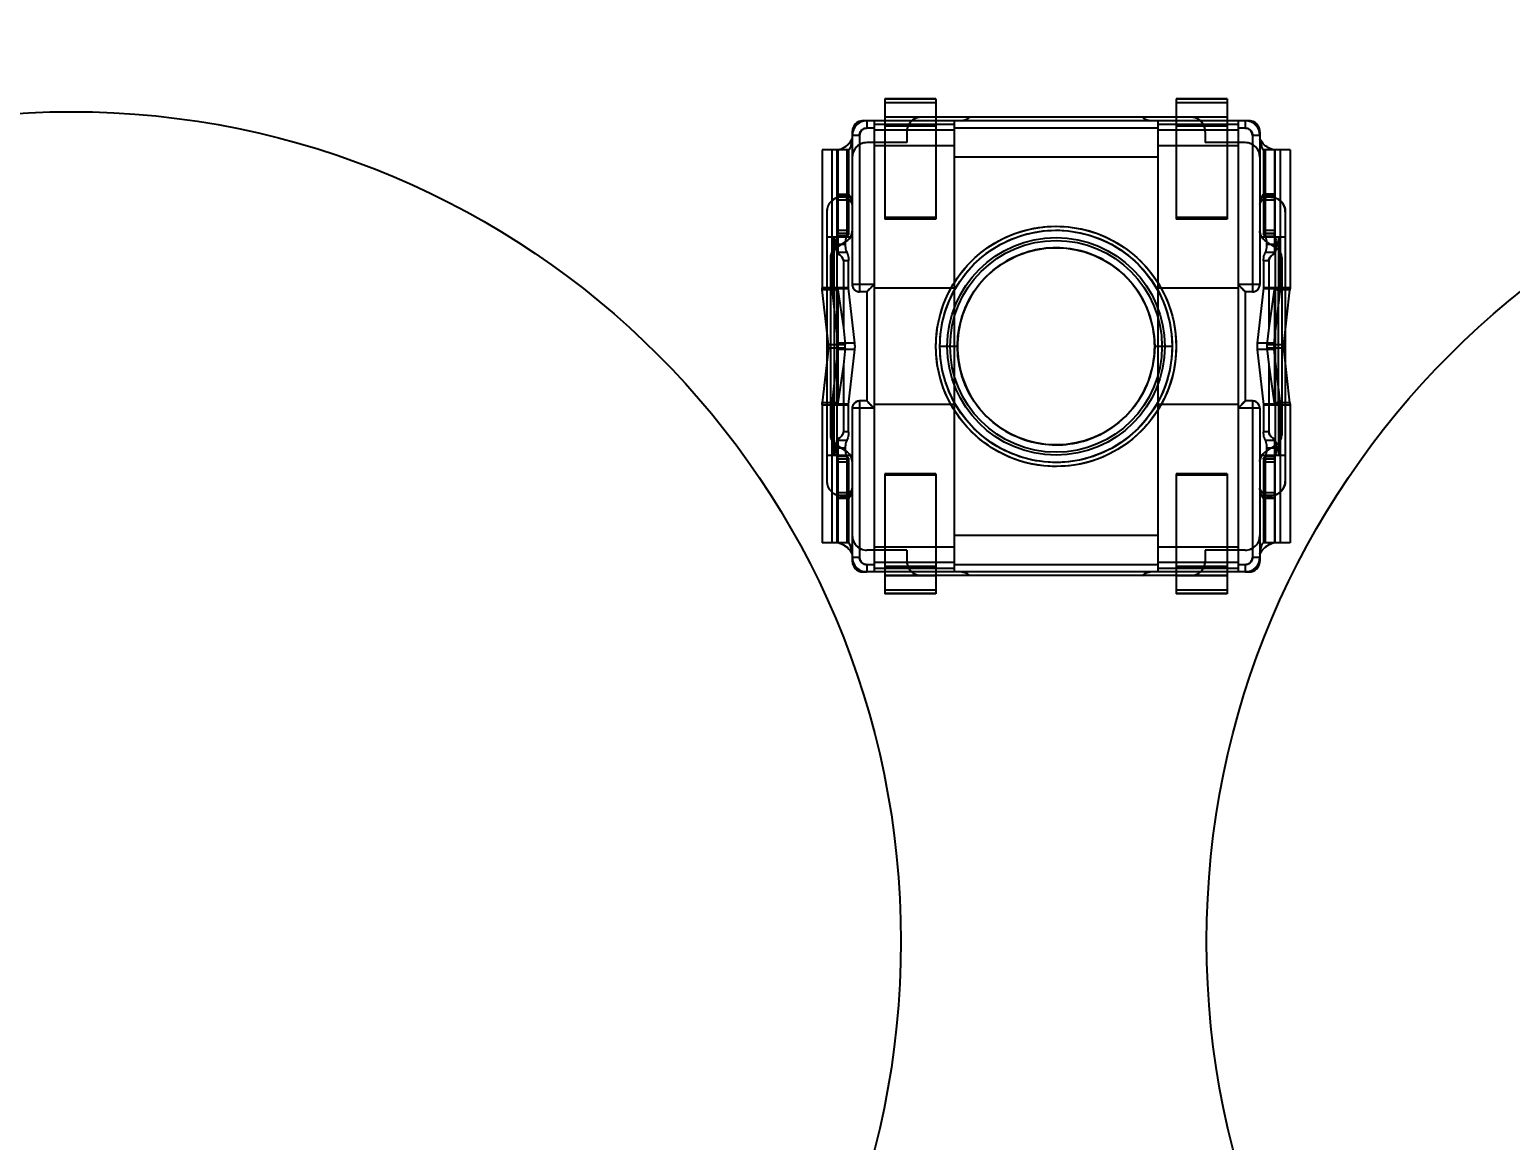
# Model space of a CAD drawing. Header units: millimetres. Extents: x 0 to 594, y 0 to 420.
# Drawn here: x 235.26 to 255.6, y 195.87 to 211.13 of the extents above; entities that cross this region are included whole.
import ezdxf

# ---------------------------------------------------------------- set-up
doc = ezdxf.new("R2010")
doc.units = ezdxf.units.MM
doc.header["$LTSCALE"] = 32.67
doc.layers.get('0').update_dxf_attribs({"linetype": 'CONTINUOUS'})
doc.styles.get("Standard").update_dxf_attribs({"font": 'txt', "width": 0.85})
doc.dimstyles.new('DIMSTYLE_1', dxfattribs={"dimtxt": 3.5, "dimasz": 3.5, "dimexe": 0.18, "dimexo": 0.0625, "dimgap": 0.09, "dimtad": 1, "dimdsep": 46, "dimtxsty": 'STANDARD', "dimblk": '_FILLED', "dimblk1": '_FILLED', "dimblk2": '_FILLED', "dimcen": 0.09, "dimadec": 0, "dimazin": 0, "dimtp": 0.3, "dimtm": 0.3, "dimtfac": 1, "dimtofl": 0, "dimtmove": 0, "dimatfit": 3, "dimldrblk": '_FILLED', "dimfxl": 1, "dimtolj": 1, "dimarcsym": 0})

# ---------------------------------------------------------------- blocks, each defined once
blk = doc.blocks.new('_FILLED')
at = {"color": 0, "linetype": 'BYBLOCK'}
blk.add_solid([(0, 0), (-1, 0.2143), (-1, -0.2143)], dxfattribs=at)
blk = doc.blocks.new('*D5')
at = {"color": 2, "linetype": 'CONTINUOUS'}
for p, q in [((242.057, 249.856), (184.868, 249.856)), ((186.368, 249.856), (186.368, 215.231)), ((186.368, 180.606), (186.368, 215.231)), ((210.158, 180.606), (184.868, 180.606))]:
    blk.add_line(p, q, dxfattribs=at)
at = {"color": 2, "linetype": 'CONTINUOUS', "xscale": 3.5, "yscale": 3.5, "zscale": 3.5}
for p, rotation in [((186.368, 249.856), 89.9999974955), ((186.368, 180.606), 269.9999974955)]:
    blk.add_blockref('_FILLED', p, dxfattribs=dict(at, rotation=rotation))
at = {"color": 2, "linetype": 'CONTINUOUS', "insert": (181.993, 215.231), "char_height": 3.5, "width": 14.875, "attachment_point": 2, "rotation": 90, "line_spacing_factor": 0.9}
blk.add_mtext('69,25', dxfattribs=at)

msp = doc.modelspace()

# ---------------------------------------------------------------- linework, layer by layer
at = {"color": 6, "linetype": 'CONTINUOUS'}
for p, q in [((247.71, 210.181), (247.01, 210.181)), ((251.71, 210.181), (251.01, 210.181)), ((247.51, 209.931), (247.01, 209.931)), ((251.71, 209.931), (251.21, 209.931)), ((252.36, 208.327), (252.36, 208.322)), ((246.36, 205.236), (246.36, 205.241)), ((247.51, 203.631), (247.01, 203.631)), ((251.71, 203.631), (251.21, 203.631)), ((247.71, 203.381), (247.01, 203.381)), ((251.71, 203.381), (251.01, 203.381))]:
    msp.add_line(p, q, dxfattribs=at)
at = {"color": 7, "linetype": 'CONTINUOUS'}
for p, q in [((247.01, 210.181), (247.01, 208.531)), ((247.71, 210.18), (247.01, 210.18)), ((247.71, 210.181), (247.71, 208.531)), ((251.01, 210.181), (251.01, 208.531)), ((251.71, 210.18), (251.01, 210.18)), ((251.71, 210.181), (251.71, 208.531)), ((247.71, 210.13), (247.01, 210.13)), ((251.71, 210.13), (251.01, 210.13)), ((252.01, 209.881), (246.71, 209.881)), ((246.76, 209.881), (246.76, 209.781)), ((246.86, 209.781), (246.76, 209.781)), ((246.86, 209.881), (246.86, 203.681)), ((247.96, 209.831), (246.86, 209.831)), ((247.96, 209.753), (246.86, 209.753)), ((247.71, 209.931), (247.01, 209.931)), ((247.71, 209.827), (247.01, 209.827)), ((247.71, 209.805), (247.01, 209.805)), ((251.21, 209.931), (247.51, 209.931)), ((247.96, 209.881), (247.96, 203.681)), ((250.76, 209.781), (247.96, 209.781)), ((250.76, 209.881), (250.76, 203.681)), ((251.86, 209.831), (250.76, 209.831)), ((251.86, 209.753), (250.76, 209.753)), ((251.71, 209.931), (251.01, 209.931)), ((251.71, 209.827), (251.01, 209.827)), ((251.71, 209.805), (251.01, 209.805)), ((251.86, 209.881), (251.86, 203.681)), ((251.96, 209.781), (251.86, 209.781)), ((251.96, 209.881), (251.96, 209.781)), ((246.56, 209.731), (246.56, 207.631)), ((246.66, 209.681), (246.56, 209.681)), ((246.66, 209.681), (246.66, 207.531)), ((247.31, 209.581), (246.76, 209.581)), ((247.31, 209.731), (247.31, 209.581)), ((251.41, 209.731), (251.41, 209.581)), ((251.96, 209.581), (251.41, 209.581)), ((252.16, 209.681), (252.06, 209.681)), ((252.06, 209.681), (252.06, 207.531)), ((252.16, 209.731), (252.16, 207.631)), ((246.514, 209.481), (246.145, 209.481)), ((246.145, 209.481), (246.145, 207.585)), ((246.278, 209.481), (246.278, 207.581)), ((246.354, 208.295), (246.354, 209.481)), ((246.36, 209.481), (246.36, 208.327)), ((246.487, 209.481), (246.487, 208.295)), ((246.51, 209.481), (246.51, 208.327)), ((247.96, 209.539), (246.86, 209.539)), ((250.76, 209.381), (247.96, 209.381)), ((251.86, 209.539), (250.76, 209.539)), ((252.575, 209.481), (252.207, 209.481)), ((252.21, 209.481), (252.21, 208.327)), ((252.234, 209.481), (252.234, 208.295)), ((252.36, 209.481), (252.36, 208.327)), ((252.366, 209.481), (252.366, 208.295)), ((252.443, 207.581), (252.443, 209.481)), ((252.575, 209.481), (252.575, 207.585)), ((246.36, 208.874), (246.51, 208.874)), ((246.51, 208.856), (246.36, 208.856)), ((246.56, 208.831), (246.36, 208.831)), ((246.51, 208.788), (246.36, 208.788)), ((252.36, 208.831), (252.16, 208.831)), ((252.36, 208.874), (252.21, 208.874)), ((252.36, 208.856), (252.21, 208.856)), ((252.36, 208.788), (252.21, 208.788)), ((246.21, 208.631), (246.21, 204.931)), ((247.71, 208.553), (247.01, 208.553)), ((247.71, 208.531), (247.01, 208.531)), ((251.71, 208.553), (251.01, 208.553)), ((251.71, 208.531), (251.01, 208.531)), ((252.51, 208.631), (252.51, 204.931)), ((246.51, 208.375), (246.36, 208.375)), ((246.51, 208.331), (246.36, 208.331)), ((246.51, 208.327), (246.36, 208.327)), ((252.36, 208.375), (252.21, 208.375)), ((252.36, 208.331), (252.21, 208.331)), ((252.36, 208.327), (252.21, 208.327)), ((246.56, 208.281), (246.21, 208.281)), ((246.307, 208.281), (246.307, 207.585)), ((246.493, 208.237), (246.327, 208.126)), ((246.463, 208.181), (246.332, 208.181)), ((246.35, 208.281), (246.35, 205.281)), ((246.487, 208.295), (246.354, 208.295)), ((246.36, 208.281), (246.36, 208.056)), ((252.51, 208.281), (252.16, 208.281)), ((252.393, 208.126), (252.227, 208.237)), ((252.234, 208.295), (252.366, 208.295)), ((252.389, 208.181), (252.258, 208.181)), ((252.36, 208.281), (252.36, 208.056)), ((252.371, 208.281), (252.371, 205.281)), ((252.414, 208.281), (252.414, 207.585)), ((246.26, 208.001), (246.26, 205.562)), ((246.486, 208.07), (246.354, 208.07)), ((246.51, 207.958), (246.438, 207.958)), ((246.438, 207.958), (246.438, 207.037)), ((246.51, 207.581), (246.51, 207.958)), ((252.283, 207.958), (252.211, 207.958)), ((252.211, 207.958), (252.211, 207.581)), ((252.366, 208.07), (252.234, 208.07)), ((252.283, 207.958), (252.283, 207.037)), ((252.46, 208.001), (252.46, 205.562)), ((246.51, 207.585), (246.145, 207.585)), ((246.309, 207.559), (246.147, 207.559)), ((246.232, 206.806), (246.147, 207.559)), ((246.278, 207.581), (246.364, 206.826)), ((246.278, 207.578), (246.51, 207.578)), ((246.309, 207.559), (246.31, 207.549)), ((246.334, 207.559), (246.31, 207.549)), ((246.31, 207.549), (246.31, 206.014)), ((246.362, 207.559), (246.334, 207.559)), ((246.36, 207.577), (246.36, 205.986)), ((246.362, 207.559), (246.438, 207.037)), ((246.595, 206.826), (246.51, 207.581)), ((246.86, 207.631), (246.56, 207.631)), ((246.76, 207.531), (246.66, 207.531)), ((246.76, 207.531), (246.76, 206.031)), ((247.96, 207.581), (246.86, 207.581)), ((251.86, 207.581), (250.76, 207.581)), ((252.16, 207.631), (251.86, 207.631)), ((252.06, 207.531), (251.96, 207.531)), ((251.96, 207.531), (251.96, 206.031)), ((252.211, 207.581), (252.125, 206.826)), ((252.575, 207.585), (252.211, 207.585)), ((252.211, 207.578), (252.442, 207.578)), ((252.359, 207.559), (252.283, 207.037)), ((252.357, 206.826), (252.443, 207.581)), ((252.387, 207.559), (252.359, 207.559)), ((252.36, 207.577), (252.36, 205.986)), ((252.41, 207.549), (252.387, 207.559)), ((252.412, 207.559), (252.41, 207.549)), ((252.41, 207.549), (252.41, 206.014)), ((252.574, 207.559), (252.412, 207.559)), ((252.488, 206.806), (252.574, 207.559)), ((246.438, 207.037), (246.464, 206.807)), ((252.283, 207.037), (252.256, 206.807)), ((246.232, 206.756), (246.147, 206.004)), ((246.232, 206.807), (246.464, 206.807)), ((246.464, 206.756), (246.232, 206.756)), ((246.364, 206.737), (246.278, 205.981)), ((246.595, 206.826), (246.364, 206.826)), ((246.595, 206.737), (246.364, 206.737)), ((246.464, 206.756), (246.438, 206.526)), ((246.51, 205.981), (246.595, 206.737)), ((248.006, 206.781), (247.765, 206.781)), ((250.956, 206.781), (250.715, 206.781)), ((252.357, 206.826), (252.125, 206.826)), ((252.357, 206.737), (252.125, 206.737)), ((252.125, 206.737), (252.211, 205.981)), ((252.256, 206.807), (252.488, 206.807)), ((252.488, 206.756), (252.256, 206.756)), ((252.256, 206.756), (252.283, 206.526)), ((252.443, 205.981), (252.357, 206.737)), ((252.574, 206.004), (252.488, 206.756)), ((246.438, 206.526), (246.362, 206.004)), ((246.438, 206.526), (246.438, 205.605)), ((252.283, 206.526), (252.283, 205.605)), ((252.283, 206.526), (252.359, 206.004)), ((246.145, 205.978), (246.51, 205.978)), ((246.145, 205.978), (246.145, 204.081)), ((246.309, 206.004), (246.147, 206.004)), ((246.51, 205.985), (246.278, 205.985)), ((246.278, 205.981), (246.278, 204.081)), ((246.307, 205.978), (246.307, 205.281)), ((246.31, 206.014), (246.309, 206.004)), ((246.334, 206.004), (246.31, 206.014)), ((246.362, 206.004), (246.334, 206.004)), ((246.51, 205.605), (246.51, 205.981)), ((246.86, 205.931), (246.56, 205.931)), ((246.56, 205.931), (246.56, 203.831)), ((246.76, 206.031), (246.66, 206.031)), ((246.66, 206.031), (246.66, 203.881)), ((247.96, 205.981), (246.86, 205.981)), ((251.86, 205.981), (250.76, 205.981)), ((252.16, 205.931), (251.86, 205.931)), ((252.06, 206.031), (251.96, 206.031)), ((252.06, 206.031), (252.06, 203.881)), ((252.16, 205.931), (252.16, 203.831)), ((252.442, 205.985), (252.211, 205.985)), ((252.211, 205.981), (252.211, 205.605)), ((252.211, 205.978), (252.575, 205.978)), ((252.387, 206.004), (252.359, 206.004)), ((252.41, 206.014), (252.387, 206.004)), ((252.41, 206.014), (252.412, 206.004)), ((252.574, 206.004), (252.412, 206.004)), ((252.414, 205.978), (252.414, 205.281)), ((252.443, 204.081), (252.443, 205.981)), ((252.575, 205.978), (252.575, 204.081)), ((246.354, 205.493), (246.486, 205.493)), ((246.36, 205.507), (246.36, 205.281)), ((246.51, 205.605), (246.438, 205.605)), ((252.283, 205.605), (252.211, 205.605)), ((252.234, 205.493), (252.366, 205.493)), ((252.36, 205.507), (252.36, 205.281)), ((246.56, 205.281), (246.21, 205.281)), ((246.493, 205.326), (246.327, 205.437)), ((246.463, 205.381), (246.332, 205.381)), ((246.487, 205.268), (246.354, 205.268)), ((246.354, 204.081), (246.354, 205.268)), ((246.487, 205.268), (246.487, 204.081)), ((252.51, 205.281), (252.16, 205.281)), ((252.393, 205.437), (252.227, 205.326)), ((252.366, 205.268), (252.234, 205.268)), ((252.234, 205.268), (252.234, 204.081)), ((252.389, 205.381), (252.258, 205.381)), ((252.366, 205.268), (252.366, 204.081)), ((246.36, 205.236), (246.51, 205.236)), ((246.36, 205.236), (246.36, 204.081)), ((246.51, 205.231), (246.36, 205.231)), ((246.51, 205.188), (246.36, 205.188)), ((246.51, 205.236), (246.51, 204.081)), ((252.36, 205.236), (252.21, 205.236)), ((252.21, 205.236), (252.21, 204.081)), ((252.36, 205.231), (252.21, 205.231)), ((252.36, 205.188), (252.21, 205.188)), ((252.36, 205.236), (252.36, 204.081)), ((247.71, 205.031), (247.01, 205.031)), ((247.01, 205.031), (247.01, 203.381)), ((247.71, 205.01), (247.01, 205.01)), ((247.71, 205.031), (247.71, 203.381)), ((251.71, 205.031), (251.01, 205.031)), ((251.01, 205.031), (251.01, 203.381)), ((251.71, 205.01), (251.01, 205.01)), ((251.71, 205.031), (251.71, 203.381)), ((246.36, 204.775), (246.51, 204.775)), ((246.56, 204.731), (246.36, 204.731)), ((246.36, 204.706), (246.51, 204.706)), ((246.51, 204.689), (246.36, 204.689)), ((252.36, 204.731), (252.16, 204.731)), ((252.21, 204.775), (252.36, 204.775)), ((252.21, 204.706), (252.36, 204.706)), ((252.36, 204.689), (252.21, 204.689)), ((246.514, 204.081), (246.145, 204.081)), ((250.76, 204.181), (247.96, 204.181)), ((252.575, 204.081), (252.207, 204.081)), ((246.66, 203.881), (246.56, 203.881)), ((247.31, 203.981), (246.76, 203.981)), ((247.96, 204.024), (246.86, 204.024)), ((247.31, 203.981), (247.31, 203.831)), ((251.86, 204.024), (250.76, 204.024)), ((251.96, 203.981), (251.41, 203.981)), ((251.41, 203.981), (251.41, 203.831)), ((252.16, 203.881), (252.06, 203.881)), ((252.01, 203.681), (246.71, 203.681)), ((246.86, 203.781), (246.76, 203.781)), ((246.76, 203.781), (246.76, 203.681)), ((247.96, 203.81), (246.86, 203.81)), ((247.96, 203.731), (246.86, 203.731)), ((247.71, 203.757), (247.01, 203.757)), ((247.01, 203.736), (247.71, 203.736)), ((250.76, 203.781), (247.96, 203.781)), ((251.86, 203.81), (250.76, 203.81)), ((251.86, 203.731), (250.76, 203.731)), ((251.71, 203.757), (251.01, 203.757)), ((251.01, 203.736), (251.71, 203.736)), ((251.96, 203.781), (251.86, 203.781)), ((251.96, 203.781), (251.96, 203.681)), ((247.01, 203.632), (247.71, 203.632)), ((251.21, 203.631), (247.51, 203.631)), ((251.01, 203.632), (251.71, 203.632)), ((247.71, 203.432), (247.01, 203.432)), ((247.71, 203.383), (247.01, 203.383)), ((251.71, 203.432), (251.01, 203.432)), ((251.71, 203.383), (251.01, 203.383))]:
    msp.add_line(p, q, dxfattribs=at)
for centre, radius in [((235.829, 198.606), 11.4), ((262.829, 198.606), 11.4), ((249.36, 206.781), 1.65), ((249.36, 206.781), 1.595), ((249.36, 206.781), 1.495), ((249.36, 206.781), 1.455), ((249.36, 206.781), 1.355)]:
    msp.add_circle(centre, radius, dxfattribs=at)
for centre, radius, start, end in [((246.76, 209.681), 0.2, 90, 180), ((246.71, 209.731), 0.15, 90, 180), ((246.76, 209.681), 0.1, 90, 180), ((247.51, 209.731), 0.2, 90, 180), ((248.06, 210.031), 0.15, 270, 318.1897), ((250.66, 210.031), 0.15, 221.8103, 270), ((251.21, 209.731), 0.2, 0, 90), ((251.96, 209.681), 0.2, 0, 90), ((251.96, 209.681), 0.1, 0, 90), ((252.01, 209.731), 0.15, 0, 90), ((246.76, 209.381), 0.2, 90, 180), ((251.96, 209.381), 0.2, 0, 90), ((246.41, 208.631), 0.2, 90, 180), ((252.31, 208.631), 0.2, 0, 90), ((246.41, 208.362), 0.15, 303.6901, 360), ((252.31, 208.362), 0.15, 180, 236.3099), ((246.41, 208.001), 0.15, 123.6901, 180), ((246.395, 208.267), 0.0488, 151.754, 163.0427), ((252.31, 208.001), 0.15, 0, 56.3099), ((246.372, 207.585), 0.226, 179.9985, 186.4738), ((246.484, 207.585), 0.177, 180.0026, 188.2942), ((246.66, 207.631), 0.1, 180, 270), ((252.06, 207.631), 0.1, 270, 360), ((252.237, 207.585), 0.177, 351.7071, 359.9964), ((252.349, 207.585), 0.226, 353.5262, 0.0015), ((246.008, 206.781), 0.226, 359.9969, 6.4752), ((246.007, 206.781), 0.226, 353.5262, 0.0015), ((245.97, 206.781), 0.396, 353.527, 6.473), ((245.97, 206.781), 0.396, 359.9966, 6.4755), ((245.97, 206.781), 0.396, 353.5265, 0.0014), ((246.239, 206.781), 0.226, 353.527, 6.473), ((246.239, 206.781), 0.226, 359.9986, 6.4735), ((246.239, 206.781), 0.226, 353.5245, 0.0034), ((246.202, 206.781), 0.396, 353.527, 6.473), ((246.202, 206.781), 0.396, 359.9986, 6.4735), ((246.202, 206.781), 0.396, 353.5245, 0.0034), ((252.519, 206.781), 0.396, 173.527, 186.473), ((252.518, 206.781), 0.396, 173.5245, 180.0034), ((252.518, 206.781), 0.396, 179.9986, 186.4735), ((252.481, 206.781), 0.226, 173.527, 186.473), ((252.481, 206.781), 0.226, 173.5245, 180.0034), ((252.481, 206.781), 0.226, 179.9986, 186.4735), ((252.751, 206.781), 0.396, 173.527, 186.473), ((252.75, 206.781), 0.396, 173.5265, 180.0014), ((252.75, 206.781), 0.396, 179.9966, 186.4755), ((252.713, 206.781), 0.226, 173.5266, 186.4738), ((246.372, 205.978), 0.226, 173.5262, 180.0015), ((246.484, 205.978), 0.177, 171.7071, 179.9964), ((246.66, 205.931), 0.1, 90, 180), ((252.06, 205.931), 0.1, 0, 90), ((252.237, 205.978), 0.177, 0.0026, 8.2942), ((252.349, 205.978), 0.226, 359.9985, 6.4738), ((246.41, 205.562), 0.15, 180, 236.3099), ((252.31, 205.562), 0.15, 303.6901, 360), ((246.41, 205.201), 0.15, 0, 56.3099), ((252.31, 205.201), 0.15, 123.6901, 180), ((252.325, 205.296), 0.0488, 331.754, 343.0427), ((246.41, 204.931), 0.2, 180, 270), ((252.31, 204.931), 0.2, 270, 360), ((246.76, 204.181), 0.2, 180, 270), ((251.96, 204.181), 0.2, 270, 360), ((246.76, 203.881), 0.2, 180, 270), ((246.76, 203.881), 0.1, 180, 270), ((251.96, 203.881), 0.2, 270, 360), ((251.96, 203.881), 0.1, 270, 360), ((246.71, 203.831), 0.15, 180, 270), ((247.51, 203.831), 0.2, 180, 270), ((248.06, 203.531), 0.15, 41.8103, 90), ((250.66, 203.531), 0.15, 90, 138.1897), ((251.21, 203.831), 0.2, 270, 360), ((252.01, 203.831), 0.15, 270, 360)]:
    msp.add_arc(centre, radius, start, end, dxfattribs=at)
for points, knots in [([(246.76, 209.881), (246.734, 209.881), (246.681, 209.871), (246.615, 209.826), (246.571, 209.76), (246.561, 209.708), (246.56, 209.681)], [0, 0, 0, 0, 0.252018, 0.5, 0.747982, 1, 1, 1, 1]), ([(246.71, 209.881), (246.684, 209.881), (246.632, 209.868), (246.574, 209.81), (246.561, 209.757), (246.56, 209.731)], [0, 0, 0, 0, 0.334502, 0.665373, 1, 1, 1, 1]), ([(246.66, 209.681), (246.661, 209.699), (246.669, 209.734), (246.708, 209.772), (246.743, 209.781), (246.76, 209.781)], [0, 0, 0, 0, 0.334502, 0.665373, 1, 1, 1, 1]), ([(247.378, 209.881), (247.364, 209.869), (247.339, 209.84), (247.316, 209.788), (247.31, 209.75), (247.31, 209.731)], [0, 0, 0, 0, 0.333308, 0.666692, 1, 1, 1, 1]), ([(247.51, 209.931), (247.494, 209.931), (247.462, 209.928), (247.417, 209.91), (247.39, 209.892), (247.378, 209.881)], [0, 0, 0, 0, 0.333315, 0.666685, 1, 1, 1, 1]), ([(248.172, 209.931), (248.163, 209.921), (248.141, 209.903), (248.102, 209.885), (248.074, 209.882), (248.06, 209.881)], [0, 0, 0, 0, 0.333308, 0.666692, 1, 1, 1, 1]), ([(250.66, 209.881), (250.646, 209.882), (250.618, 209.885), (250.579, 209.903), (250.558, 209.921), (250.548, 209.931)], [0, 0, 0, 0, 0.333308, 0.666692, 1, 1, 1, 1]), ([(251.343, 209.881), (251.331, 209.892), (251.304, 209.91), (251.258, 209.928), (251.226, 209.931), (251.21, 209.931)], [0, 0, 0, 0, 0.333315, 0.666685, 1, 1, 1, 1]), ([(251.41, 209.731), (251.41, 209.75), (251.405, 209.788), (251.381, 209.84), (251.357, 209.869), (251.343, 209.881)], [0, 0, 0, 0, 0.333308, 0.666692, 1, 1, 1, 1]), ([(252.16, 209.681), (252.16, 209.708), (252.15, 209.76), (252.105, 209.826), (252.039, 209.871), (251.987, 209.881), (251.96, 209.881)], [0, 0, 0, 0, 0.252018, 0.5, 0.747982, 1, 1, 1, 1]), ([(251.96, 209.781), (251.978, 209.781), (252.013, 209.772), (252.051, 209.734), (252.06, 209.699), (252.06, 209.681)], [0, 0, 0, 0, 0.334502, 0.665373, 1, 1, 1, 1]), ([(252.16, 209.731), (252.159, 209.757), (252.147, 209.81), (252.089, 209.868), (252.036, 209.881), (252.01, 209.881)], [0, 0, 0, 0, 0.334502, 0.665373, 1, 1, 1, 1]), ([(246.374, 209.481), (246.391, 209.486), (246.435, 209.503), (246.504, 209.549), (246.544, 209.601), (246.56, 209.631)], [0, 0, 0, 0, 0.216905, 0.57041, 1, 1, 1, 1]), ([(246.56, 209.631), (246.547, 209.607), (246.517, 209.564), (246.462, 209.52), (246.414, 209.495), (246.386, 209.484), (246.374, 209.481)], [0, 0, 0, 0, 0.341563, 0.628537, 0.852159, 1, 1, 1, 1]), ([(246.56, 209.631), (246.558, 209.618), (246.555, 209.593), (246.547, 209.56), (246.54, 209.534), (246.532, 209.513), (246.524, 209.495), (246.517, 209.486), (246.514, 209.481)], [0, 0, 0, 0, 0.261162, 0.472277, 0.639855, 0.769937, 0.901356, 1, 1, 1, 1]), ([(246.56, 209.631), (246.558, 209.618), (246.555, 209.593), (246.547, 209.56), (246.54, 209.534), (246.532, 209.513), (246.524, 209.496), (246.517, 209.485), (246.514, 209.481)], [0, 0, 0, 0, 0.261302, 0.472473, 0.640023, 0.77004, 0.901483, 1, 1, 1, 1]), ([(246.76, 209.581), (246.734, 209.581), (246.681, 209.571), (246.615, 209.526), (246.571, 209.46), (246.561, 209.408), (246.56, 209.381)], [0, 0, 0, 0, 0.252018, 0.5, 0.747982, 1, 1, 1, 1]), ([(252.16, 209.381), (252.16, 209.408), (252.15, 209.46), (252.105, 209.526), (252.039, 209.571), (251.987, 209.581), (251.96, 209.581)], [0, 0, 0, 0, 0.252018, 0.5, 0.747982, 1, 1, 1, 1]), ([(252.207, 209.481), (252.203, 209.487), (252.194, 209.499), (252.185, 209.521), (252.176, 209.549), (252.167, 209.587), (252.163, 209.615), (252.16, 209.631)], [0, 0, 0, 0, 0.126999, 0.276139, 0.453635, 0.691006, 1, 1, 1, 1]), ([(252.16, 209.631), (252.162, 209.618), (252.166, 209.593), (252.173, 209.56), (252.18, 209.534), (252.188, 209.513), (252.197, 209.496), (252.203, 209.485), (252.207, 209.481)], [0, 0, 0, 0, 0.261031, 0.472032, 0.639572, 0.76977, 0.901474, 1, 1, 1, 1]), ([(252.347, 209.481), (252.33, 209.486), (252.286, 209.503), (252.217, 209.548), (252.177, 209.6), (252.16, 209.631)], [0, 0, 0, 0, 0.215011, 0.567664, 1, 1, 1, 1]), ([(252.347, 209.481), (252.329, 209.483), (252.287, 209.505), (252.217, 209.547), (252.178, 209.601), (252.16, 209.631)], [0, 0, 0, 0, 0.213112, 0.566566, 1, 1, 1, 1]), ([(246.41, 208.831), (246.384, 208.831), (246.331, 208.821), (246.265, 208.776), (246.221, 208.71), (246.211, 208.658), (246.21, 208.631)], [0, 0, 0, 0, 0.252018, 0.5, 0.747982, 1, 1, 1, 1]), ([(246.36, 208.874), (246.366, 208.871), (246.385, 208.863), (246.427, 208.851), (246.481, 208.828), (246.535, 208.79), (246.556, 208.751), (246.56, 208.731)], [0, 0, 0, 0, 0.074899, 0.244216, 0.51087, 0.765846, 1, 1, 1, 1]), ([(246.51, 208.874), (246.51, 208.871), (246.517, 208.864), (246.526, 208.851), (246.534, 208.839), (246.537, 208.831)], [0, 0, 0, 0, 0.170718, 0.50797, 1, 1, 1, 1]), ([(246.56, 208.731), (246.56, 208.744), (246.558, 208.768), (246.551, 208.802), (246.541, 208.822), (246.535, 208.831)], [0, 0, 0, 0, 0.352148, 0.686191, 1, 1, 1, 1]), ([(246.537, 208.831), (246.542, 208.822), (246.55, 208.801), (246.557, 208.768), (246.56, 208.744), (246.56, 208.731)], [0, 0, 0, 0, 0.303212, 0.640792, 1, 1, 1, 1]), ([(252.16, 208.731), (252.166, 208.752), (252.186, 208.792), (252.241, 208.828), (252.294, 208.851), (252.335, 208.863), (252.354, 208.871), (252.36, 208.874)], [0, 0, 0, 0, 0.248408, 0.499331, 0.755626, 0.92152, 1, 1, 1, 1]), ([(252.186, 208.831), (252.18, 208.822), (252.17, 208.802), (252.163, 208.768), (252.161, 208.744), (252.16, 208.731)], [0, 0, 0, 0, 0.313365, 0.647735, 1, 1, 1, 1]), ([(252.186, 208.831), (252.18, 208.823), (252.17, 208.802), (252.163, 208.768), (252.161, 208.744), (252.16, 208.731)], [0, 0, 0, 0, 0.310581, 0.644793, 1, 1, 1, 1]), ([(252.183, 208.831), (252.187, 208.839), (252.195, 208.851), (252.204, 208.864), (252.21, 208.871), (252.21, 208.874)], [0, 0, 0, 0, 0.491722, 0.827066, 1, 1, 1, 1]), ([(252.21, 208.874), (252.21, 208.871), (252.204, 208.864), (252.194, 208.852), (252.189, 208.839), (252.186, 208.831)], [0, 0, 0, 0, 0.17594, 0.522925, 1, 1, 1, 1]), ([(252.31, 208.831), (252.337, 208.831), (252.389, 208.821), (252.455, 208.776), (252.5, 208.71), (252.51, 208.658), (252.51, 208.631)], [0, 0, 0, 0, 0.252018, 0.5, 0.747982, 1, 1, 1, 1]), ([(246.36, 208.327), (246.36, 208.324), (246.36, 208.317), (246.357, 208.306), (246.355, 208.299), (246.354, 208.295)], [0, 0, 0, 0, 0.279159, 0.612696, 1, 1, 1, 1]), ([(246.51, 208.327), (246.51, 208.321), (246.501, 208.309), (246.492, 208.3), (246.487, 208.295)], [0, 0, 0, 0, 0.401836, 1, 1, 1, 1]), ([(246.51, 208.327), (246.51, 208.324), (246.507, 208.317), (246.498, 208.307), (246.491, 208.299), (246.487, 208.295)], [0, 0, 0, 0, 0.21645, 0.541449, 1, 1, 1, 1]), ([(246.56, 208.362), (246.56, 208.345), (246.555, 208.313), (246.531, 208.269), (246.507, 208.246), (246.493, 208.237)], [0, 0, 0, 0, 0.333299, 0.666701, 1, 1, 1, 1]), ([(247.71, 206.781), (247.711, 206.939), (247.755, 207.254), (247.954, 207.686), (248.263, 208.044), (248.661, 208.301), (249.116, 208.436), (249.591, 208.438), (250.048, 208.306), (250.449, 208.051), (250.764, 207.692), (250.965, 207.257), (251.009, 206.939), (251.01, 206.781)], [0, 0, 0, 0, 0.091229, 0.182072, 0.272285, 0.362558, 0.453404, 0.544048, 0.634824, 0.725532, 0.816633, 0.908383, 1, 1, 1, 1]), ([(247.765, 206.781), (247.766, 206.933), (247.808, 207.238), (248, 207.656), (248.3, 208.002), (248.684, 208.25), (249.124, 208.381), (249.584, 208.383), (250.025, 208.256), (250.413, 208.009), (250.717, 207.662), (250.912, 207.241), (250.955, 206.934), (250.956, 206.781)], [0, 0, 0, 0, 0.091229, 0.182072, 0.272285, 0.362558, 0.453404, 0.544048, 0.634824, 0.725532, 0.816633, 0.908383, 1, 1, 1, 1]), ([(252.227, 208.237), (252.214, 208.246), (252.189, 208.269), (252.166, 208.313), (252.16, 208.345), (252.16, 208.362)], [0, 0, 0, 0, 0.333299, 0.666701, 1, 1, 1, 1]), ([(252.21, 208.327), (252.21, 208.321), (252.219, 208.309), (252.228, 208.3), (252.234, 208.295)], [0, 0, 0, 0, 0.401836, 1, 1, 1, 1]), ([(252.234, 208.295), (252.229, 208.299), (252.222, 208.307), (252.214, 208.317), (252.21, 208.324), (252.21, 208.327)], [0, 0, 0, 0, 0.45547, 0.781689, 1, 1, 1, 1]), ([(252.366, 208.295), (252.365, 208.299), (252.363, 208.306), (252.361, 208.317), (252.36, 208.324), (252.36, 208.327)], [0, 0, 0, 0, 0.387145, 0.720426, 1, 1, 1, 1]), ([(246.327, 208.126), (246.314, 208.117), (246.289, 208.094), (246.266, 208.05), (246.26, 208.018), (246.26, 208.001)], [0, 0, 0, 0, 0.333299, 0.666701, 1, 1, 1, 1]), ([(246.332, 208.181), (246.332, 208.194), (246.333, 208.217), (246.339, 208.251), (246.345, 208.272), (246.349, 208.281)], [0, 0, 0, 0, 0.354871, 0.693171, 1, 1, 1, 1]), ([(246.332, 208.181), (246.332, 208.194), (246.333, 208.217), (246.339, 208.251), (246.345, 208.272), (246.349, 208.281)], [0, 0, 0, 0, 0.3552, 0.693844, 1, 1, 1, 1]), ([(246.354, 208.07), (246.349, 208.08), (246.341, 208.103), (246.334, 208.141), (246.332, 208.168), (246.332, 208.181)], [0, 0, 0, 0, 0.298155, 0.637923, 1, 1, 1, 1]), ([(246.487, 208.295), (246.481, 208.284), (246.472, 208.261), (246.465, 208.223), (246.463, 208.196), (246.463, 208.181)], [0, 0, 0, 0, 0.298217, 0.637966, 1, 1, 1, 1]), ([(246.463, 208.181), (246.463, 208.168), (246.464, 208.141), (246.472, 208.103), (246.481, 208.08), (246.486, 208.07)], [0, 0, 0, 0, 0.3612, 0.700788, 1, 1, 1, 1]), ([(250.715, 206.781), (250.714, 206.91), (250.678, 207.169), (250.515, 207.524), (250.261, 207.818), (249.934, 208.029), (249.561, 208.14), (249.171, 208.141), (248.796, 208.033), (248.466, 207.824), (248.208, 207.529), (248.043, 207.172), (248.006, 206.911), (248.006, 206.781)], [0, 0, 0, 0, 0.091229, 0.182072, 0.272285, 0.362558, 0.453404, 0.544048, 0.634824, 0.725532, 0.816633, 0.908383, 1, 1, 1, 1]), ([(252.258, 208.181), (252.258, 208.196), (252.256, 208.223), (252.248, 208.261), (252.239, 208.284), (252.234, 208.295)], [0, 0, 0, 0, 0.362034, 0.701783, 1, 1, 1, 1]), ([(252.234, 208.07), (252.24, 208.08), (252.248, 208.103), (252.256, 208.141), (252.258, 208.168), (252.258, 208.181)], [0, 0, 0, 0, 0.299212, 0.6388, 1, 1, 1, 1]), ([(252.389, 208.181), (252.389, 208.168), (252.387, 208.141), (252.38, 208.103), (252.371, 208.08), (252.366, 208.07)], [0, 0, 0, 0, 0.362077, 0.701845, 1, 1, 1, 1]), ([(252.372, 208.281), (252.375, 208.272), (252.382, 208.251), (252.387, 208.217), (252.389, 208.194), (252.389, 208.181)], [0, 0, 0, 0, 0.306811, 0.64515, 1, 1, 1, 1]), ([(252.372, 208.281), (252.376, 208.272), (252.382, 208.251), (252.387, 208.217), (252.389, 208.194), (252.389, 208.181)], [0, 0, 0, 0, 0.306156, 0.6448, 1, 1, 1, 1]), ([(252.46, 208.001), (252.46, 208.018), (252.455, 208.05), (252.431, 208.094), (252.407, 208.117), (252.393, 208.126)], [0, 0, 0, 0, 0.333299, 0.666701, 1, 1, 1, 1]), ([(246.438, 207.958), (246.437, 207.971), (246.43, 207.997), (246.401, 208.03), (246.375, 208.047), (246.36, 208.056)], [0, 0, 0, 0, 0.296239, 0.602907, 1, 1, 1, 1]), ([(246.36, 208.056), (246.375, 208.048), (246.401, 208.03), (246.43, 207.997), (246.437, 207.971), (246.438, 207.958)], [0, 0, 0, 0, 0.395928, 0.702901, 1, 1, 1, 1]), ([(246.486, 208.07), (246.492, 208.059), (246.5, 208.036), (246.508, 207.999), (246.51, 207.972), (246.51, 207.958)], [0, 0, 0, 0, 0.299212, 0.6388, 1, 1, 1, 1]), ([(252.211, 207.958), (252.211, 207.972), (252.213, 207.999), (252.22, 208.036), (252.229, 208.059), (252.234, 208.07)], [0, 0, 0, 0, 0.3612, 0.700788, 1, 1, 1, 1]), ([(252.36, 208.056), (252.345, 208.047), (252.32, 208.03), (252.291, 207.997), (252.284, 207.971), (252.283, 207.958)], [0, 0, 0, 0, 0.396085, 0.702916, 1, 1, 1, 1]), ([(252.283, 207.958), (252.283, 207.971), (252.291, 207.997), (252.32, 208.03), (252.345, 208.048), (252.36, 208.056)], [0, 0, 0, 0, 0.296244, 0.603053, 1, 1, 1, 1]), ([(246.147, 207.554), (246.147, 207.558), (246.146, 207.565), (246.145, 207.575), (246.145, 207.582), (246.145, 207.585)], [0, 0, 0, 0, 0.386578, 0.693213, 1, 1, 1, 1]), ([(246.334, 207.559), (246.338, 207.561), (246.344, 207.564), (246.353, 207.569), (246.358, 207.574), (246.36, 207.577)], [0, 0, 0, 0, 0.354989, 0.668715, 1, 1, 1, 1]), ([(246.56, 207.631), (246.561, 207.614), (246.569, 207.579), (246.608, 207.541), (246.643, 207.532), (246.66, 207.531)], [0, 0, 0, 0, 0.334502, 0.665373, 1, 1, 1, 1]), ([(246.86, 207.631), (246.847, 207.619), (246.824, 207.595), (246.793, 207.565), (246.773, 207.543), (246.763, 207.534), (246.76, 207.531)], [0, 0, 0, 0, 0.380118, 0.708935, 0.923641, 1, 1, 1, 1]), ([(246.76, 207.531), (246.763, 207.534), (246.772, 207.544), (246.794, 207.564), (246.824, 207.596), (246.848, 207.619), (246.86, 207.631)], [0, 0, 0, 0, 0.079313, 0.294063, 0.619931, 1, 1, 1, 1]), ([(251.96, 207.531), (251.958, 207.534), (251.948, 207.544), (251.927, 207.565), (251.896, 207.595), (251.873, 207.619), (251.86, 207.631)], [0, 0, 0, 0, 0.079313, 0.294063, 0.619931, 1, 1, 1, 1]), ([(251.86, 207.631), (251.873, 207.619), (251.897, 207.595), (251.927, 207.564), (251.948, 207.544), (251.958, 207.534), (251.96, 207.531)], [0, 0, 0, 0, 0.380118, 0.708935, 0.923641, 1, 1, 1, 1]), ([(252.06, 207.531), (252.078, 207.532), (252.113, 207.541), (252.151, 207.579), (252.16, 207.614), (252.16, 207.631)], [0, 0, 0, 0, 0.334502, 0.665373, 1, 1, 1, 1]), ([(252.36, 207.577), (252.363, 207.574), (252.367, 207.569), (252.377, 207.564), (252.383, 207.561), (252.387, 207.559)], [0, 0, 0, 0, 0.33027, 0.644235, 1, 1, 1, 1]), ([(252.575, 207.585), (252.575, 207.582), (252.575, 207.575), (252.574, 207.565), (252.574, 207.558), (252.573, 207.554)], [0, 0, 0, 0, 0.306787, 0.613422, 1, 1, 1, 1]), ([(246.232, 206.752), (246.233, 206.758), (246.234, 206.77), (246.234, 206.788), (246.233, 206.8), (246.232, 206.806)], [0, 0, 0, 0, 0.34207, 0.670224, 1, 1, 1, 1]), ([(251.01, 206.781), (251.009, 206.624), (250.965, 206.309), (250.767, 205.877), (250.457, 205.519), (250.059, 205.262), (249.605, 205.127), (249.129, 205.125), (248.673, 205.257), (248.271, 205.512), (247.957, 205.871), (247.756, 206.306), (247.711, 206.624), (247.71, 206.781)], [0, 0, 0, 0, 0.091229, 0.182072, 0.272285, 0.362558, 0.453404, 0.544048, 0.634824, 0.725532, 0.816633, 0.908383, 1, 1, 1, 1]), ([(250.956, 206.781), (250.955, 206.63), (250.912, 206.325), (250.72, 205.907), (250.421, 205.561), (250.036, 205.313), (249.597, 205.182), (249.137, 205.18), (248.696, 205.307), (248.307, 205.554), (248.003, 205.901), (247.809, 206.322), (247.766, 206.629), (247.765, 206.781)], [0, 0, 0, 0, 0.091229, 0.182072, 0.272285, 0.362558, 0.453404, 0.544048, 0.634824, 0.725532, 0.816633, 0.908383, 1, 1, 1, 1]), ([(248.006, 206.781), (248.007, 206.653), (248.043, 206.394), (248.205, 206.039), (248.46, 205.745), (248.786, 205.534), (249.16, 205.423), (249.55, 205.422), (249.925, 205.53), (250.254, 205.739), (250.512, 206.034), (250.678, 206.391), (250.714, 206.652), (250.715, 206.781)], [0, 0, 0, 0, 0.091229, 0.182072, 0.272285, 0.362558, 0.453404, 0.544048, 0.634824, 0.725532, 0.816633, 0.908383, 1, 1, 1, 1]), ([(252.488, 206.806), (252.488, 206.8), (252.487, 206.788), (252.487, 206.77), (252.488, 206.758), (252.489, 206.752)], [0, 0, 0, 0, 0.329776, 0.65793, 1, 1, 1, 1]), ([(246.145, 205.978), (246.145, 205.981), (246.145, 205.988), (246.146, 205.998), (246.147, 206.005), (246.147, 206.009)], [0, 0, 0, 0, 0.306787, 0.613422, 1, 1, 1, 1]), ([(246.36, 205.986), (246.358, 205.989), (246.353, 205.994), (246.344, 205.999), (246.338, 206.002), (246.334, 206.004)], [0, 0, 0, 0, 0.33027, 0.644235, 1, 1, 1, 1]), ([(246.66, 206.031), (246.643, 206.031), (246.608, 206.022), (246.569, 205.984), (246.561, 205.949), (246.56, 205.931)], [0, 0, 0, 0, 0.334502, 0.665373, 1, 1, 1, 1]), ([(246.76, 206.031), (246.763, 206.029), (246.773, 206.019), (246.793, 205.998), (246.824, 205.968), (246.847, 205.944), (246.86, 205.931)], [0, 0, 0, 0, 0.079313, 0.294063, 0.619931, 1, 1, 1, 1]), ([(246.86, 205.931), (246.848, 205.944), (246.824, 205.967), (246.793, 205.999), (246.772, 206.019), (246.763, 206.029), (246.76, 206.031)], [0, 0, 0, 0, 0.380118, 0.708935, 0.923641, 1, 1, 1, 1]), ([(251.86, 205.931), (251.873, 205.944), (251.896, 205.968), (251.928, 205.998), (251.948, 206.02), (251.958, 206.029), (251.96, 206.031)], [0, 0, 0, 0, 0.380118, 0.708935, 0.923641, 1, 1, 1, 1]), ([(251.96, 206.031), (251.958, 206.029), (251.948, 206.019), (251.927, 205.999), (251.897, 205.967), (251.873, 205.944), (251.86, 205.931)], [0, 0, 0, 0, 0.079313, 0.294063, 0.619931, 1, 1, 1, 1]), ([(252.16, 205.931), (252.16, 205.949), (252.151, 205.984), (252.113, 206.022), (252.078, 206.031), (252.06, 206.031)], [0, 0, 0, 0, 0.334502, 0.665373, 1, 1, 1, 1]), ([(252.387, 206.004), (252.383, 206.002), (252.377, 205.999), (252.368, 205.994), (252.363, 205.989), (252.36, 205.986)], [0, 0, 0, 0, 0.354989, 0.668715, 1, 1, 1, 1]), ([(252.573, 206.009), (252.574, 206.005), (252.574, 205.998), (252.575, 205.988), (252.575, 205.981), (252.575, 205.978)], [0, 0, 0, 0, 0.386578, 0.693213, 1, 1, 1, 1]), ([(246.26, 205.562), (246.26, 205.545), (246.266, 205.513), (246.289, 205.469), (246.314, 205.446), (246.327, 205.437)], [0, 0, 0, 0, 0.333299, 0.666701, 1, 1, 1, 1]), ([(246.332, 205.381), (246.332, 205.395), (246.334, 205.422), (246.341, 205.46), (246.349, 205.483), (246.354, 205.493)], [0, 0, 0, 0, 0.362077, 0.701845, 1, 1, 1, 1]), ([(246.36, 205.507), (246.375, 205.516), (246.401, 205.533), (246.43, 205.566), (246.437, 205.592), (246.438, 205.605)], [0, 0, 0, 0, 0.396085, 0.702916, 1, 1, 1, 1]), ([(246.438, 205.605), (246.437, 205.592), (246.43, 205.566), (246.401, 205.533), (246.375, 205.515), (246.36, 205.507)], [0, 0, 0, 0, 0.296244, 0.603053, 1, 1, 1, 1]), ([(246.486, 205.493), (246.481, 205.483), (246.472, 205.46), (246.464, 205.422), (246.463, 205.395), (246.463, 205.381)], [0, 0, 0, 0, 0.299212, 0.6388, 1, 1, 1, 1]), ([(246.51, 205.605), (246.51, 205.591), (246.508, 205.564), (246.5, 205.527), (246.492, 205.503), (246.486, 205.493)], [0, 0, 0, 0, 0.3612, 0.700788, 1, 1, 1, 1]), ([(252.234, 205.493), (252.229, 205.503), (252.22, 205.527), (252.213, 205.564), (252.211, 205.591), (252.211, 205.605)], [0, 0, 0, 0, 0.299212, 0.6388, 1, 1, 1, 1]), ([(252.258, 205.381), (252.258, 205.395), (252.256, 205.422), (252.248, 205.46), (252.24, 205.483), (252.234, 205.493)], [0, 0, 0, 0, 0.3612, 0.700788, 1, 1, 1, 1]), ([(252.283, 205.605), (252.284, 205.592), (252.291, 205.566), (252.32, 205.533), (252.345, 205.516), (252.36, 205.507)], [0, 0, 0, 0, 0.296239, 0.602907, 1, 1, 1, 1]), ([(252.36, 205.507), (252.345, 205.515), (252.32, 205.533), (252.291, 205.566), (252.283, 205.592), (252.283, 205.605)], [0, 0, 0, 0, 0.395928, 0.702901, 1, 1, 1, 1]), ([(252.366, 205.493), (252.371, 205.483), (252.38, 205.46), (252.387, 205.422), (252.389, 205.395), (252.389, 205.381)], [0, 0, 0, 0, 0.298155, 0.637923, 1, 1, 1, 1]), ([(252.393, 205.437), (252.407, 205.446), (252.431, 205.469), (252.455, 205.513), (252.46, 205.545), (252.46, 205.562)], [0, 0, 0, 0, 0.333299, 0.666701, 1, 1, 1, 1]), ([(246.349, 205.281), (246.345, 205.291), (246.339, 205.312), (246.333, 205.346), (246.332, 205.369), (246.332, 205.381)], [0, 0, 0, 0, 0.306811, 0.64515, 1, 1, 1, 1]), ([(246.349, 205.281), (246.345, 205.291), (246.339, 205.312), (246.333, 205.346), (246.332, 205.369), (246.332, 205.381)], [0, 0, 0, 0, 0.306156, 0.6448, 1, 1, 1, 1]), ([(246.354, 205.268), (246.355, 205.264), (246.357, 205.257), (246.36, 205.246), (246.36, 205.239), (246.36, 205.236)], [0, 0, 0, 0, 0.387145, 0.720426, 1, 1, 1, 1]), ([(246.463, 205.381), (246.463, 205.367), (246.465, 205.34), (246.472, 205.302), (246.481, 205.279), (246.487, 205.268)], [0, 0, 0, 0, 0.362034, 0.701783, 1, 1, 1, 1]), ([(246.51, 205.236), (246.51, 205.242), (246.501, 205.253), (246.492, 205.263), (246.487, 205.268)], [0, 0, 0, 0, 0.401836, 1, 1, 1, 1]), ([(246.487, 205.268), (246.491, 205.264), (246.498, 205.256), (246.507, 205.246), (246.51, 205.239), (246.51, 205.236)], [0, 0, 0, 0, 0.45547, 0.781689, 1, 1, 1, 1]), ([(246.493, 205.326), (246.507, 205.317), (246.531, 205.294), (246.555, 205.25), (246.56, 205.218), (246.56, 205.201)], [0, 0, 0, 0, 0.333299, 0.666701, 1, 1, 1, 1]), ([(252.16, 205.201), (252.16, 205.218), (252.166, 205.25), (252.189, 205.294), (252.214, 205.317), (252.227, 205.326)], [0, 0, 0, 0, 0.333299, 0.666701, 1, 1, 1, 1]), ([(252.21, 205.236), (252.21, 205.242), (252.219, 205.253), (252.228, 205.263), (252.234, 205.268)], [0, 0, 0, 0, 0.401836, 1, 1, 1, 1]), ([(252.21, 205.236), (252.21, 205.239), (252.214, 205.246), (252.222, 205.256), (252.229, 205.264), (252.234, 205.268)], [0, 0, 0, 0, 0.21645, 0.541449, 1, 1, 1, 1]), ([(252.234, 205.268), (252.239, 205.279), (252.248, 205.302), (252.256, 205.34), (252.258, 205.367), (252.258, 205.381)], [0, 0, 0, 0, 0.298217, 0.637966, 1, 1, 1, 1]), ([(252.36, 205.236), (252.36, 205.239), (252.361, 205.246), (252.363, 205.257), (252.365, 205.264), (252.366, 205.268)], [0, 0, 0, 0, 0.279159, 0.612696, 1, 1, 1, 1]), ([(252.389, 205.381), (252.389, 205.369), (252.387, 205.346), (252.382, 205.312), (252.375, 205.291), (252.372, 205.281)], [0, 0, 0, 0, 0.354871, 0.693171, 1, 1, 1, 1]), ([(252.389, 205.381), (252.389, 205.369), (252.387, 205.346), (252.382, 205.312), (252.376, 205.291), (252.372, 205.281)], [0, 0, 0, 0, 0.3552, 0.693844, 1, 1, 1, 1]), ([(246.21, 204.931), (246.211, 204.905), (246.221, 204.853), (246.265, 204.787), (246.331, 204.742), (246.384, 204.732), (246.41, 204.731)], [0, 0, 0, 0, 0.252018, 0.5, 0.747982, 1, 1, 1, 1]), ([(252.51, 204.931), (252.51, 204.905), (252.5, 204.853), (252.455, 204.787), (252.389, 204.742), (252.337, 204.732), (252.31, 204.731)], [0, 0, 0, 0, 0.252018, 0.5, 0.747982, 1, 1, 1, 1]), ([(246.56, 204.831), (246.555, 204.811), (246.534, 204.771), (246.479, 204.735), (246.427, 204.712), (246.385, 204.7), (246.366, 204.692), (246.36, 204.689)], [0, 0, 0, 0, 0.248408, 0.499331, 0.755626, 0.92152, 1, 1, 1, 1]), ([(246.51, 204.689), (246.51, 204.692), (246.517, 204.699), (246.526, 204.711), (246.532, 204.724), (246.535, 204.731)], [0, 0, 0, 0, 0.17594, 0.522925, 1, 1, 1, 1]), ([(246.537, 204.731), (246.533, 204.724), (246.526, 204.712), (246.516, 204.699), (246.51, 204.692), (246.51, 204.689)], [0, 0, 0, 0, 0.491722, 0.827066, 1, 1, 1, 1]), ([(246.535, 204.731), (246.541, 204.741), (246.551, 204.761), (246.558, 204.795), (246.56, 204.819), (246.56, 204.831)], [0, 0, 0, 0, 0.314368, 0.648731, 1, 1, 1, 1]), ([(246.535, 204.731), (246.541, 204.74), (246.55, 204.761), (246.557, 204.795), (246.56, 204.819), (246.56, 204.831)], [0, 0, 0, 0, 0.310581, 0.644793, 1, 1, 1, 1]), ([(252.16, 204.831), (252.161, 204.819), (252.163, 204.795), (252.169, 204.761), (252.18, 204.741), (252.186, 204.731)], [0, 0, 0, 0, 0.351187, 0.685227, 1, 1, 1, 1]), ([(252.183, 204.731), (252.179, 204.741), (252.171, 204.762), (252.163, 204.795), (252.161, 204.819), (252.16, 204.831)], [0, 0, 0, 0, 0.303212, 0.640792, 1, 1, 1, 1]), ([(252.36, 204.689), (252.355, 204.692), (252.336, 204.7), (252.294, 204.712), (252.239, 204.735), (252.185, 204.773), (252.165, 204.812), (252.16, 204.831)], [0, 0, 0, 0, 0.074899, 0.244216, 0.51087, 0.765846, 1, 1, 1, 1]), ([(252.21, 204.689), (252.21, 204.692), (252.204, 204.699), (252.195, 204.712), (252.187, 204.724), (252.183, 204.731)], [0, 0, 0, 0, 0.170718, 0.50797, 1, 1, 1, 1]), ([(246.374, 204.081), (246.391, 204.077), (246.434, 204.06), (246.503, 204.015), (246.544, 203.963), (246.56, 203.931)], [0, 0, 0, 0, 0.215011, 0.567664, 1, 1, 1, 1]), ([(246.374, 204.081), (246.391, 204.08), (246.434, 204.058), (246.504, 204.016), (246.543, 203.962), (246.56, 203.931)], [0, 0, 0, 0, 0.213112, 0.566566, 1, 1, 1, 1]), ([(246.514, 204.081), (246.517, 204.076), (246.526, 204.064), (246.536, 204.042), (246.545, 204.014), (246.554, 203.976), (246.558, 203.948), (246.56, 203.931)], [0, 0, 0, 0, 0.126999, 0.276139, 0.453635, 0.691006, 1, 1, 1, 1]), ([(246.56, 203.931), (246.558, 203.945), (246.555, 203.97), (246.547, 204.003), (246.54, 204.029), (246.532, 204.05), (246.524, 204.067), (246.517, 204.078), (246.514, 204.081)], [0, 0, 0, 0, 0.261031, 0.472032, 0.639572, 0.76977, 0.901474, 1, 1, 1, 1]), ([(246.56, 204.181), (246.561, 204.155), (246.571, 204.103), (246.615, 204.037), (246.681, 203.992), (246.734, 203.982), (246.76, 203.981)], [0, 0, 0, 0, 0.252018, 0.5, 0.747982, 1, 1, 1, 1]), ([(251.96, 203.981), (251.987, 203.982), (252.039, 203.992), (252.105, 204.037), (252.15, 204.103), (252.16, 204.155), (252.16, 204.181)], [0, 0, 0, 0, 0.252018, 0.5, 0.747982, 1, 1, 1, 1]), ([(252.16, 203.931), (252.162, 203.945), (252.166, 203.97), (252.173, 204.003), (252.18, 204.029), (252.188, 204.05), (252.196, 204.068), (252.204, 204.077), (252.207, 204.081)], [0, 0, 0, 0, 0.261162, 0.472277, 0.639855, 0.769937, 0.901356, 1, 1, 1, 1]), ([(252.16, 203.931), (252.162, 203.945), (252.166, 203.97), (252.173, 204.003), (252.18, 204.029), (252.188, 204.05), (252.197, 204.067), (252.203, 204.078), (252.207, 204.081)], [0, 0, 0, 0, 0.261302, 0.472473, 0.640023, 0.77004, 0.901483, 1, 1, 1, 1]), ([(252.347, 204.081), (252.329, 204.077), (252.286, 204.06), (252.217, 204.014), (252.177, 203.962), (252.16, 203.931)], [0, 0, 0, 0, 0.216905, 0.57041, 1, 1, 1, 1]), ([(252.16, 203.931), (252.174, 203.956), (252.204, 203.999), (252.258, 204.043), (252.306, 204.068), (252.335, 204.079), (252.347, 204.081)], [0, 0, 0, 0, 0.341563, 0.628537, 0.852159, 1, 1, 1, 1]), ([(246.56, 203.881), (246.561, 203.855), (246.571, 203.803), (246.615, 203.737), (246.681, 203.692), (246.734, 203.682), (246.76, 203.681)], [0, 0, 0, 0, 0.252018, 0.5, 0.747982, 1, 1, 1, 1]), ([(246.76, 203.781), (246.743, 203.782), (246.708, 203.791), (246.669, 203.829), (246.661, 203.864), (246.66, 203.881)], [0, 0, 0, 0, 0.334502, 0.665373, 1, 1, 1, 1]), ([(252.06, 203.881), (252.06, 203.864), (252.051, 203.829), (252.013, 203.791), (251.978, 203.782), (251.96, 203.781)], [0, 0, 0, 0, 0.334502, 0.665373, 1, 1, 1, 1]), ([(251.96, 203.681), (251.987, 203.682), (252.039, 203.692), (252.105, 203.737), (252.15, 203.803), (252.16, 203.855), (252.16, 203.881)], [0, 0, 0, 0, 0.252018, 0.5, 0.747982, 1, 1, 1, 1]), ([(246.56, 203.831), (246.561, 203.806), (246.574, 203.753), (246.632, 203.695), (246.684, 203.682), (246.71, 203.681)], [0, 0, 0, 0, 0.334502, 0.665373, 1, 1, 1, 1]), ([(247.31, 203.831), (247.31, 203.813), (247.316, 203.775), (247.339, 203.723), (247.364, 203.694), (247.378, 203.681)], [0, 0, 0, 0, 0.333308, 0.666692, 1, 1, 1, 1]), ([(247.378, 203.681), (247.39, 203.671), (247.417, 203.653), (247.462, 203.635), (247.494, 203.632), (247.51, 203.631)], [0, 0, 0, 0, 0.333315, 0.666685, 1, 1, 1, 1]), ([(248.06, 203.681), (248.074, 203.681), (248.102, 203.678), (248.141, 203.66), (248.163, 203.642), (248.172, 203.631)], [0, 0, 0, 0, 0.333308, 0.666692, 1, 1, 1, 1]), ([(250.548, 203.631), (250.558, 203.642), (250.579, 203.66), (250.618, 203.678), (250.646, 203.681), (250.66, 203.681)], [0, 0, 0, 0, 0.333308, 0.666692, 1, 1, 1, 1]), ([(251.21, 203.631), (251.226, 203.632), (251.258, 203.635), (251.304, 203.653), (251.331, 203.671), (251.343, 203.681)], [0, 0, 0, 0, 0.333315, 0.666685, 1, 1, 1, 1]), ([(251.343, 203.681), (251.357, 203.694), (251.381, 203.723), (251.405, 203.775), (251.41, 203.813), (251.41, 203.831)], [0, 0, 0, 0, 0.333308, 0.666692, 1, 1, 1, 1]), ([(252.01, 203.681), (252.036, 203.682), (252.089, 203.695), (252.147, 203.753), (252.159, 203.806), (252.16, 203.831)], [0, 0, 0, 0, 0.334502, 0.665373, 1, 1, 1, 1])]:
    msp.add_open_spline(points, degree=3, knots=knots, dxfattribs=at)
for points in [[(246.348, 208.281), (246.35, 208.284), (246.351, 208.287), (246.352, 208.29)], [(252.366, 208.295), (252.368, 208.292), (252.369, 208.289), (252.37, 208.286)], [(252.366, 208.295), (252.368, 208.292), (252.369, 208.289), (252.37, 208.286)], [(246.354, 208.07), (246.356, 208.067), (246.357, 208.064), (246.358, 208.061)], [(246.36, 208.056), (246.359, 208.059), (246.358, 208.062), (246.356, 208.065)], [(252.36, 208.056), (252.362, 208.059), (252.363, 208.062), (252.364, 208.065)], [(252.366, 208.07), (252.365, 208.067), (252.363, 208.064), (252.362, 208.061)], [(246.36, 207.577), (246.36, 207.573), (246.361, 207.569), (246.361, 207.565)], [(246.362, 207.559), (246.361, 207.563), (246.361, 207.567), (246.361, 207.571)], [(252.36, 207.577), (252.36, 207.573), (252.36, 207.569), (252.359, 207.565)], [(252.359, 207.559), (252.359, 207.563), (252.36, 207.567), (252.36, 207.571)], [(246.36, 205.986), (246.36, 205.99), (246.361, 205.994), (246.361, 205.998)], [(246.362, 206.004), (246.361, 206), (246.361, 205.996), (246.361, 205.992)], [(252.359, 206.004), (252.359, 206), (252.36, 205.996), (252.36, 205.992)], [(252.36, 205.986), (252.36, 205.99), (252.36, 205.994), (252.359, 205.998)], [(246.354, 205.493), (246.356, 205.496), (246.357, 205.499), (246.358, 205.502)], [(246.36, 205.507), (246.359, 205.504), (246.358, 205.501), (246.356, 205.498)], [(252.36, 205.507), (252.362, 205.504), (252.363, 205.501), (252.364, 205.498)], [(252.366, 205.493), (252.365, 205.496), (252.363, 205.499), (252.362, 205.502)], [(246.354, 205.268), (246.353, 205.271), (246.351, 205.274), (246.35, 205.277)], [(246.354, 205.268), (246.353, 205.271), (246.351, 205.274), (246.35, 205.277)], [(252.372, 205.281), (252.371, 205.278), (252.37, 205.275), (252.368, 205.273)]]:
    msp.add_open_spline(points, degree=3, dxfattribs=at)

# ---------------------------------------------------------------- dimensions: what is measured, and where the dimension line sits
at = {"color": 2, "linetype": 'CONTINUOUS'}
dim = msp.add_linear_dim(base=(186.368, 180.606), p1=(242.057, 249.856), p2=(210.158, 180.606), angle=270, dimstyle='DIMSTYLE_1', dxfattribs=at)
dim.commit()
dim.dimension.update_dxf_attribs({"geometry": '*D5', "text_midpoint": (187.075, 208.582), "dimtype": 160})

doc.saveas('drawing.dxf')
